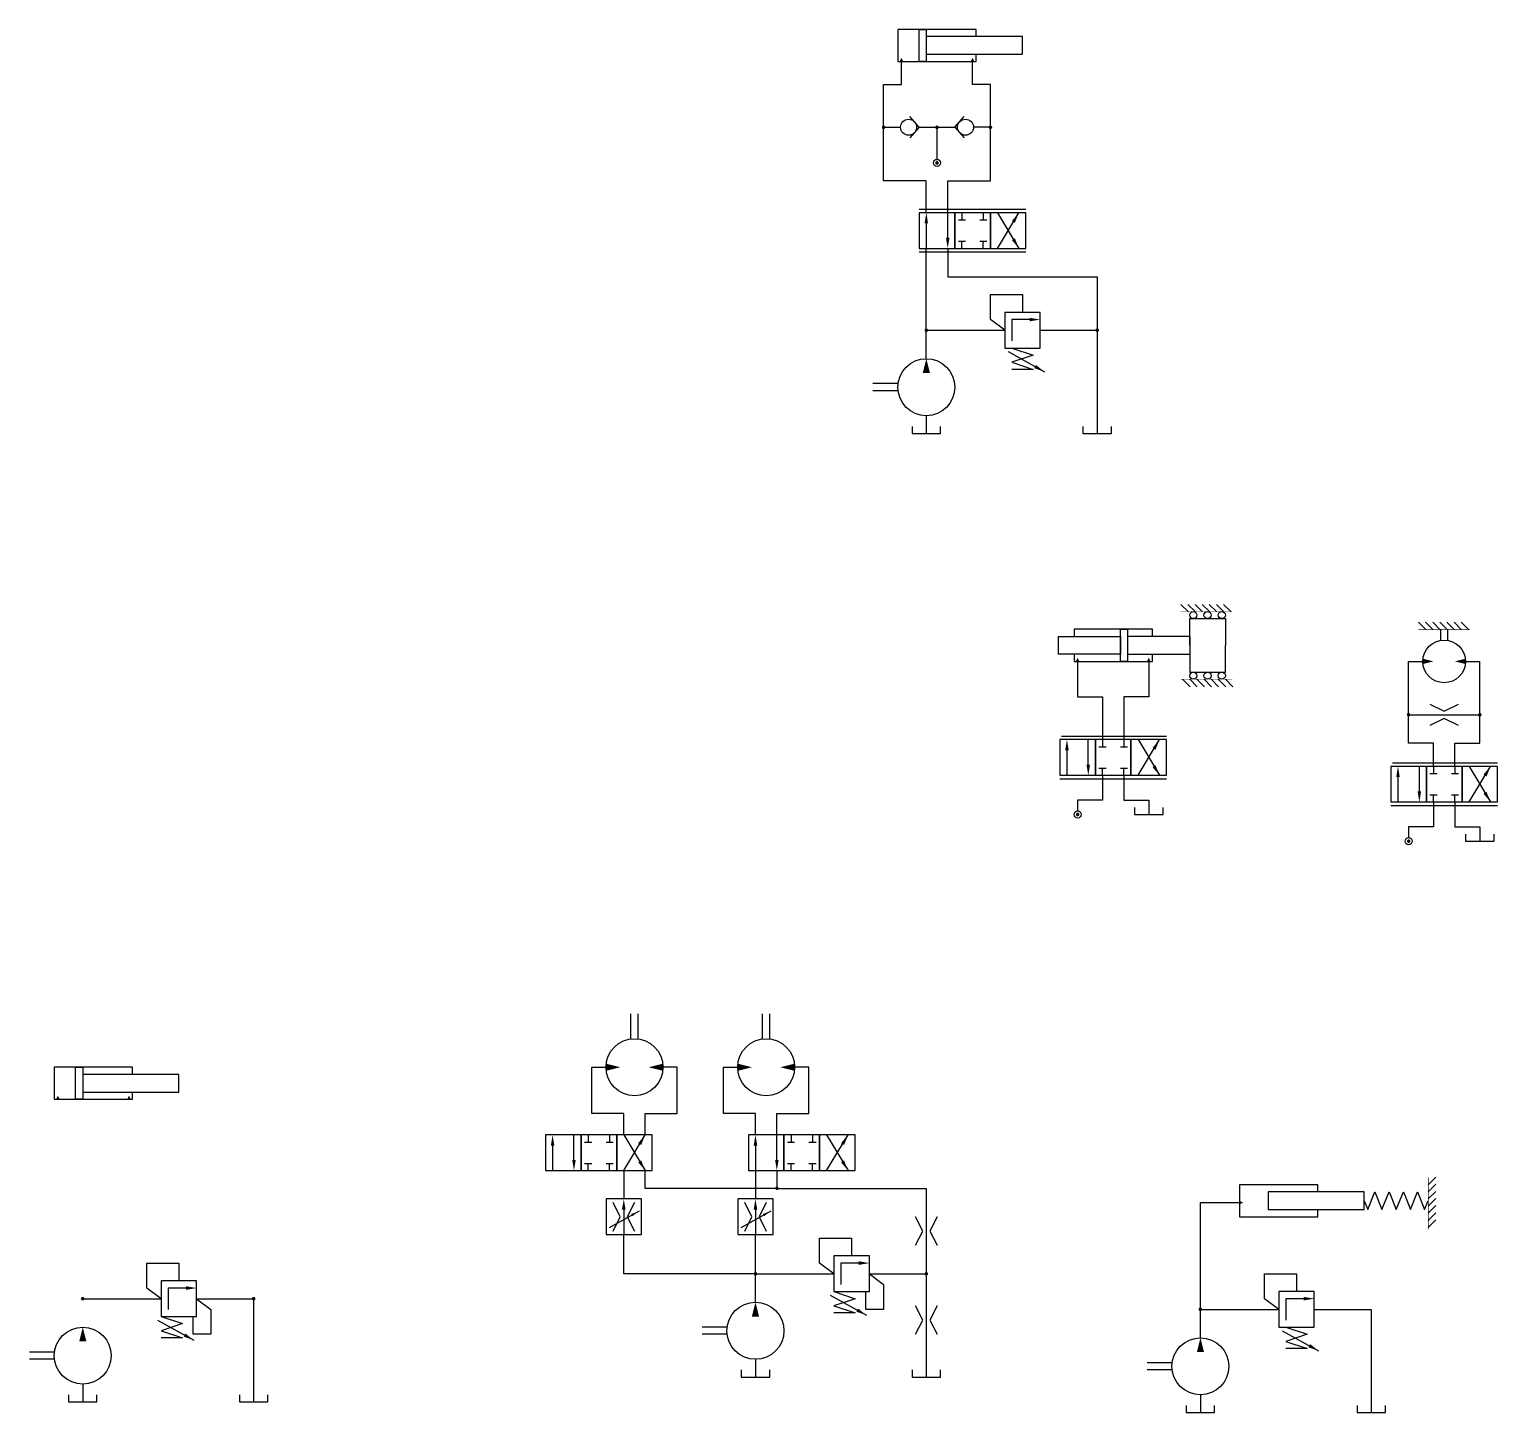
# Model space of a CAD drawing. Header units: inches. Extents: x -12 to 124, y 4 to 38.
# Drawn here: x -12.19 to 13.59, y 12.12 to 36.41 of the extents above; entities that cross this region are included whole.
import ezdxf
from ezdxf.lldxf.tags import DXFTag

# ---------------------------------------------------------------- set-up
doc = ezdxf.new("R2010")
doc.units = ezdxf.units.IN
doc.header["$LTSCALE"] = 0.25
doc.header["$MEASUREMENT"] = 0
tags = doc.linetypes.add('HIDDEN4', pattern=[0.09375, 0.0625, -0.03125]).pattern_tags.tags
tags[6:7] = [DXFTag(74, 4), DXFTag(75, 0), DXFTag(340, '0'), DXFTag(46, 1.0), DXFTag(50, 0.0), DXFTag(44, 0.0), DXFTag(45, 0.0)]
tags[4:5] = [DXFTag(74, 4), DXFTag(75, 0), DXFTag(340, '0'), DXFTag(46, 1.0), DXFTag(50, 0.0), DXFTag(44, 0.0), DXFTag(45, 0.0)]

msp = doc.modelspace()

# ---------------------------------------------------------------- linework, layer by layer
for p, q in [((3.438, 33.188), (3.438, 32.562)), ((4.062, 33.188), (3.438, 33.188)), ((4.062, 33.188), (4.062, 32.562)), ((4.688, 33.188), (4.062, 33.188)), ((4.062, 32.562), (4.062, 33.188)), ((4.688, 32.562), (4.688, 33.188)), ((4.688, 33.188), (4.688, 32.562)), ((5.312, 33.188), (4.688, 33.188)), ((4.688, 32.562), (4.688, 33.188)), ((4.812, 32.562), (5.188, 33.188)), ((4.812, 33.188), (5.188, 32.562)), ((5.312, 32.562), (5.312, 33.188)), ((3.438, 32.562), (4.062, 32.562)), ((4.062, 32.562), (4.688, 32.562)), ((4.688, 32.562), (5.312, 32.562)), ((4.938, 31.438), (4.938, 30.812)), ((5.562, 31.438), (4.938, 31.438)), ((5.562, 30.812), (5.562, 31.438)), ((4.938, 30.812), (5.562, 30.812)), ((5, 30.75), (5.637, 30.396)), ((5.062, 30.812), (5.438, 30.688)), ((5.438, 30.688), (5.062, 30.562)), ((5.438, 30.438), (5.062, 30.438)), ((5.062, 30.562), (5.438, 30.438)), ((3.312, 29.438), (3.312, 29.312)), ((3.812, 29.312), (3.812, 29.438)), ((6.312, 29.438), (6.312, 29.312)), ((6.812, 29.312), (6.812, 29.438)), ((3.312, 29.312), (3.812, 29.312)), ((6.312, 29.312), (6.812, 29.312)), ((5.906, 23.938), (5.906, 23.312)), ((6.531, 23.938), (5.906, 23.938)), ((6.531, 23.938), (6.531, 23.312)), ((7.156, 23.938), (6.531, 23.938)), ((6.531, 23.312), (6.531, 23.938)), ((7.156, 23.312), (7.156, 23.938)), ((7.156, 23.938), (7.156, 23.312)), ((7.781, 23.938), (7.156, 23.938)), ((7.156, 23.312), (7.156, 23.938)), ((7.281, 23.312), (7.656, 23.938)), ((7.281, 23.938), (7.656, 23.312)), ((7.781, 23.312), (7.781, 23.938)), ((11.719, 23.469), (11.719, 22.844)), ((12.344, 23.469), (11.719, 23.469)), ((12.344, 23.469), (12.344, 22.844)), ((12.969, 23.469), (12.344, 23.469)), ((12.344, 22.844), (12.344, 23.469)), ((12.969, 22.844), (12.969, 23.469)), ((12.969, 23.469), (12.969, 22.844)), ((13.594, 23.469), (12.969, 23.469)), ((12.969, 22.844), (12.969, 23.469)), ((13.094, 22.844), (13.469, 23.469)), ((13.094, 23.469), (13.469, 22.844)), ((13.594, 22.844), (13.594, 23.469)), ((5.906, 23.312), (6.531, 23.312)), ((6.531, 23.312), (7.156, 23.312)), ((7.156, 23.312), (7.781, 23.312)), ((7.219, 22.75), (7.219, 22.625)), ((7.719, 22.625), (7.719, 22.75)), ((11.719, 22.844), (12.344, 22.844)), ((12.344, 22.844), (12.969, 22.844)), ((12.969, 22.844), (13.594, 22.844)), ((7.219, 22.625), (7.719, 22.625)), ((13.031, 22.281), (13.031, 22.156)), ((13.531, 22.156), (13.531, 22.281)), ((13.031, 22.156), (13.531, 22.156)), ((-3.125, 17), (-3.125, 16.375)), ((-2.5, 17), (-3.125, 17)), ((-2.5, 17), (-2.5, 16.375)), ((-1.875, 17), (-2.5, 17)), ((-2.5, 16.375), (-2.5, 17)), ((-1.875, 16.375), (-1.875, 17)), ((-1.875, 17), (-1.875, 16.375)), ((-1.25, 17), (-1.875, 17)), ((-1.875, 16.375), (-1.875, 17)), ((-1.75, 16.375), (-1.375, 17)), ((-1.75, 17), (-1.375, 16.375)), ((-1.25, 16.375), (-1.25, 17)), ((0.438, 17), (0.438, 16.375)), ((1.063, 17), (0.438, 17)), ((1.063, 17), (1.063, 16.375)), ((1.688, 17), (1.063, 17)), ((1.063, 16.375), (1.063, 17)), ((1.688, 16.375), (1.688, 17)), ((1.688, 17), (1.688, 16.375)), ((2.312, 17), (1.688, 17)), ((1.688, 16.375), (1.688, 17)), ((1.812, 16.375), (2.188, 17)), ((1.812, 17), (2.188, 16.375)), ((2.312, 16.375), (2.312, 17)), ((-3.125, 16.375), (-2.5, 16.375)), ((-2.5, 16.375), (-1.875, 16.375)), ((-1.875, 16.375), (-1.25, 16.375)), ((0.438, 16.375), (1.063, 16.375)), ((1.063, 16.375), (1.688, 16.375)), ((1.688, 16.375), (2.312, 16.375)), ((-2.062, 15.875), (-2.062, 15.25)), ((-1.437, 15.875), (-2.062, 15.875)), ((-1.437, 15.25), (-1.437, 15.875)), ((0.25, 15.875), (0.25, 15.25)), ((0.875, 15.875), (0.25, 15.875)), ((0.875, 15.25), (0.875, 15.875)), ((-2, 15.375), (-1.474, 15.667)), ((0.312, 15.375), (0.838, 15.667)), ((-2.062, 15.25), (-1.437, 15.25)), ((0.25, 15.25), (0.875, 15.25)), ((1.938, 14.875), (1.938, 14.25)), ((2.562, 14.875), (1.938, 14.875)), ((2.562, 14.25), (2.562, 14.875)), ((-9.875, 14.438), (-9.875, 13.812)), ((-9.25, 14.438), (-9.875, 14.438)), ((-9.25, 13.812), (-9.25, 14.438)), ((1.875, 14.188), (2.512, 13.834)), ((1.938, 14.25), (2.562, 14.25)), ((1.938, 14.25), (2.312, 14.125)), ((9.75, 14.25), (9.75, 13.625)), ((10.375, 14.25), (9.75, 14.25)), ((10.375, 13.625), (10.375, 14.25)), ((2.312, 14.125), (1.938, 14)), ((1.938, 14), (2.312, 13.875)), ((-9.938, 13.75), (-9.3, 13.396)), ((-9.875, 13.812), (-9.25, 13.812)), ((-9.875, 13.812), (-9.5, 13.688)), ((-9.5, 13.688), (-9.875, 13.562)), ((2.312, 13.875), (1.938, 13.875)), ((-9.875, 13.562), (-9.5, 13.438)), ((-9.5, 13.438), (-9.875, 13.438)), ((9.75, 13.625), (10.375, 13.625)), ((9.812, 13.562), (10.45, 13.209)), ((9.875, 13.625), (10.25, 13.5)), ((10.25, 13.5), (9.875, 13.375)), ((9.875, 13.375), (10.25, 13.25)), ((10.25, 13.25), (9.875, 13.25)), ((0.312, 12.875), (0.312, 12.75)), ((0.312, 12.75), (0.812, 12.75)), ((0.812, 12.75), (0.812, 12.875)), ((3.312, 12.875), (3.312, 12.75)), ((3.312, 12.75), (3.812, 12.75)), ((3.812, 12.75), (3.812, 12.875)), ((-11.5, 12.438), (-11.5, 12.312)), ((-11, 12.312), (-11, 12.438)), ((-8.5, 12.438), (-8.5, 12.312)), ((-8, 12.312), (-8, 12.438)), ((-11.5, 12.312), (-11, 12.312)), ((-8.5, 12.312), (-8, 12.312)), ((8.125, 12.25), (8.125, 12.125)), ((8.125, 12.125), (8.625, 12.125)), ((8.625, 12.125), (8.625, 12.25)), ((11.125, 12.25), (11.125, 12.125)), ((11.125, 12.125), (11.625, 12.125)), ((11.625, 12.125), (11.625, 12.25))]:
    msp.add_line(p, q)
for points in [[(4.438, 36.281), (4.438, 36.406), (3.062, 36.406), (3.062, 35.844), (4.438, 35.844), (4.438, 35.969)], [(3.562, 36.406), (3.562, 35.844), (3.438, 35.844), (3.438, 36.406), (3.562, 36.406)], [(3.562, 36.281), (3.562, 35.969), (5.25, 35.969), (5.25, 36.281), (3.562, 36.281)], [(3.562, 33.188), (3.562, 33.75), (2.812, 33.75), (2.812, 35.438), (3.125, 35.438), (3.125, 35.844)], [(3.938, 33.188), (3.938, 33.75), (4.688, 33.75), (4.688, 35.438), (4.375, 35.438), (4.375, 35.844)], [(3.438, 34.688), (3.273, 34.874)], [(4.062, 34.688), (4.227, 34.874)], [(2.812, 34.688), (3.109, 34.688)], [(3.438, 34.688), (3.273, 34.501)], [(3.438, 34.688), (4.062, 34.688)], [(3.75, 34.125), (3.75, 34.688)], [(4.062, 34.688), (4.227, 34.501)], [(4.688, 34.688), (4.391, 34.688)], [(3.438, 33.25), (5.312, 33.25)], [(3.938, 32.75), (3.938, 33.188)], [(4.125, 33.062), (4.25, 33.062)], [(4.188, 33.188), (4.188, 33.062)], [(4.5, 33.062), (4.625, 33.062)], [(4.562, 33.188), (4.562, 33.062)], [(3.562, 33), (3.562, 32.562)], [(3.438, 32.5), (5.312, 32.5)], [(3.562, 30.625), (3.562, 32.562)], [(3.938, 32.562), (3.938, 32.062), (6.562, 32.062), (6.562, 31.125)], [(4.125, 32.688), (4.25, 32.688)], [(4.188, 32.562), (4.188, 32.688)], [(4.5, 32.688), (4.625, 32.688)], [(4.562, 32.562), (4.562, 32.688)], [(5.375, 31.312), (5.062, 31.312), (5.062, 30.938)], [(3.562, 31.125), (4.938, 31.125)], [(5.562, 31.125), (6.562, 31.125), (6.562, 29.312)], [(3.066, 30.188), (2.625, 30.188)], [(3.066, 30.062), (2.625, 30.062)], [(3.562, 29.625), (3.562, 29.312)], [(8.031, 26.312), (8.164, 26.18)], [(8.156, 26.312), (8.289, 26.18)], [(8.281, 26.312), (8.414, 26.18)], [(8.406, 26.312), (8.539, 26.18)], [(8.531, 26.312), (8.664, 26.18)], [(8.656, 26.312), (8.789, 26.18)], [(8.781, 26.312), (8.914, 26.18)], [(8.188, 25.594), (8.188, 26.062), (8.813, 26.062), (8.813, 25.594)], [(7.531, 25.75), (7.531, 25.875), (6.156, 25.875), (6.156, 25.75)], [(7.094, 25.875), (7.094, 25.312), (6.969, 25.312), (6.969, 25.875), (7.094, 25.875)], [(12.203, 26), (12.336, 25.867)], [(12.328, 26), (12.461, 25.867)], [(12.453, 26), (12.586, 25.867)], [(12.578, 26), (12.711, 25.867)], [(12.594, 25.682), (12.594, 25.875)], [(12.703, 26), (12.836, 25.867)], [(12.719, 25.682), (12.719, 25.875)], [(12.828, 26), (12.961, 25.867)], [(12.953, 26), (13.086, 25.867)], [(6.969, 25.75), (6.969, 25.438), (5.875, 25.438)], [(5.875, 25.75), (5.875, 25.438)], [(5.875, 25.75), (6.969, 25.75)], [(7.094, 25.75), (7.094, 25.438), (8.188, 25.438)], [(8.188, 25.75), (7.094, 25.75)], [(8.188, 25.75), (8.188, 25.438)], [(8.188, 25.594), (8.188, 25.125), (8.813, 25.125), (8.813, 25.594)], [(6.156, 25.438), (6.156, 25.312), (7.531, 25.312), (7.531, 25.438)], [(6.219, 25.312), (6.219, 24.688), (6.656, 24.688), (6.656, 23.938)], [(7.469, 25.312), (7.469, 24.688), (7.031, 24.688), (7.031, 23.938)], [(12.469, 23.469), (12.469, 23.875), (12.031, 23.875), (12.031, 25.312)], [(12.031, 25.312), (12.281, 25.312)], [(12.844, 23.469), (12.844, 23.875), (13.281, 23.875), (13.281, 25.312)], [(13.031, 25.312), (13.281, 25.312)], [(8.063, 25), (8.195, 24.867)], [(8.188, 25), (8.32, 24.867)], [(8.313, 25), (8.445, 24.867)], [(8.438, 25), (8.57, 24.867)], [(8.563, 25), (8.695, 24.867)], [(8.688, 25), (8.82, 24.867)], [(8.813, 25), (8.945, 24.867)], [(12.406, 24.562), (12.656, 24.438), (12.906, 24.562)], [(12.031, 24.375), (13.281, 24.375)], [(12.906, 24.188), (12.656, 24.312), (12.406, 24.188)], [(5.938, 24), (7.781, 24)], [(6.031, 23.75), (6.031, 23.312)], [(6.406, 23.5), (6.406, 23.938)], [(6.594, 23.812), (6.719, 23.812)], [(6.656, 23.938), (6.656, 23.812)], [(6.969, 23.812), (7.094, 23.812)], [(7.031, 23.938), (7.031, 23.812)], [(11.75, 23.531), (13.594, 23.531)], [(12.219, 23.031), (12.219, 23.469)], [(12.469, 23.469), (12.469, 23.344)], [(12.844, 23.469), (12.844, 23.344)], [(5.906, 23.25), (7.781, 23.25)], [(6.656, 23.312), (6.656, 22.875), (6.219, 22.875), (6.219, 22.688)], [(6.594, 23.438), (6.719, 23.438)], [(6.656, 23.312), (6.656, 23.438)], [(6.969, 23.438), (7.094, 23.438)], [(7.031, 23.312), (7.031, 23.438)], [(7.031, 23.312), (7.031, 22.875), (7.469, 22.875), (7.469, 22.625)], [(11.844, 23.281), (11.844, 22.844)], [(12.406, 23.344), (12.531, 23.344)], [(12.781, 23.344), (12.906, 23.344)], [(12.406, 22.969), (12.531, 22.969)], [(12.469, 22.844), (12.469, 22.969)], [(12.781, 22.969), (12.906, 22.969)], [(12.844, 22.844), (12.844, 22.969)], [(11.719, 22.781), (13.594, 22.781)], [(12.469, 22.844), (12.469, 22.406), (12.031, 22.406), (12.031, 22.219)], [(12.844, 22.844), (12.844, 22.406), (13.281, 22.406), (13.281, 22.156)], [(-1.625, 18.684), (-1.625, 19.125)], [(-1.5, 18.684), (-1.5, 19.125)], [(0.688, 18.684), (0.688, 19.125)], [(0.812, 18.684), (0.812, 19.125)], [(-10.375, 18.062), (-10.375, 18.188), (-11.75, 18.188), (-11.75, 17.625), (-10.375, 17.625), (-10.375, 17.75)], [(-11.25, 18.188), (-11.25, 17.625), (-11.375, 17.625), (-11.375, 18.188), (-11.25, 18.188)], [(-11.25, 18.062), (-11.25, 17.75), (-9.562, 17.75), (-9.562, 18.062), (-11.25, 18.062)], [(-1.75, 17), (-1.75, 17.375), (-2.312, 17.375), (-2.312, 18.188), (-2.062, 18.188)], [(-1.375, 17), (-1.375, 17.375), (-0.812, 17.375), (-0.812, 18.188), (-1.062, 18.188)], [(0.562, 17), (0.562, 17.375), (0, 17.375), (0, 18.188), (0.25, 18.188)], [(0.938, 17), (0.938, 17.375), (1.5, 17.375), (1.5, 18.188), (1.25, 18.188)], [(-3, 16.812), (-3, 16.375)], [(-2.625, 16.562), (-2.625, 17)], [(-2.437, 16.875), (-2.312, 16.875)], [(-2.375, 17), (-2.375, 16.875)], [(-2.062, 16.875), (-1.938, 16.875)], [(-2, 17), (-2, 16.875)], [(0.562, 16.812), (0.562, 16.375)], [(0.938, 16.562), (0.938, 17)], [(1.125, 16.875), (1.25, 16.875)], [(1.188, 17), (1.188, 16.875)], [(1.5, 16.875), (1.625, 16.875)], [(1.562, 17), (1.562, 16.875)], [(-2.437, 16.5), (-2.312, 16.5)], [(-2.375, 16.375), (-2.375, 16.5)], [(-2.062, 16.5), (-1.938, 16.5)], [(-2, 16.375), (-2, 16.5)], [(-1.75, 16.375), (-1.75, 15.875)], [(0.938, 16.062), (-1.375, 16.062), (-1.375, 16.375)], [(0.562, 16.375), (0.562, 15.875)], [(0.938, 16.375), (0.938, 16.062)], [(1.125, 16.5), (1.25, 16.5)], [(1.188, 16.375), (1.188, 16.5)], [(1.5, 16.5), (1.625, 16.5)], [(1.562, 16.375), (1.562, 16.5)], [(12.375, 16.125), (12.508, 16.258)], [(0.938, 16.062), (3.562, 16.062), (3.562, 13.938)], [(10.438, 16), (10.438, 16.125), (9.062, 16.125), (9.062, 15.562), (10.438, 15.562), (10.438, 15.688)], [(9.562, 16), (9.562, 15.688), (11.25, 15.688), (11.25, 16), (9.562, 16)], [(11.312, 15.688), (11.438, 16), (11.562, 15.688), (11.688, 16), (11.812, 15.688), (11.938, 16), (12.062, 15.688), (12.188, 16), (12.312, 15.688), (12.312, 15.688)], [(12.375, 16), (12.508, 16.133)], [(12.375, 15.875), (12.508, 16.008)], [(-1.938, 15.312), (-1.812, 15.562), (-1.938, 15.812)], [(-1.562, 15.812), (-1.688, 15.562), (-1.562, 15.312)], [(0.375, 15.312), (0.5, 15.562), (0.375, 15.812)], [(0.75, 15.812), (0.625, 15.562), (0.75, 15.312)], [(8.375, 13.438), (8.375, 15.812), (9.062, 15.812)], [(11.25, 15.844), (11.312, 15.688)], [(12.312, 15.688), (12.375, 15.844)], [(12.375, 15.75), (12.508, 15.883)], [(12.375, 15.625), (12.508, 15.758)], [(-1.75, 15.688), (-1.75, 15.25)], [(0.562, 15.688), (0.562, 15.25)], [(3.375, 15.062), (3.5, 15.312), (3.375, 15.562)], [(3.75, 15.562), (3.625, 15.312), (3.75, 15.062)], [(12.375, 15.5), (12.508, 15.633)], [(12.375, 15.375), (12.508, 15.508)], [(-1.75, 14.562), (-1.75, 15.25)], [(0.562, 14.062), (0.562, 15.25)], [(2.375, 14.75), (2.062, 14.75), (2.062, 14.375)], [(0.562, 14.562), (-1.75, 14.562)], [(0.562, 14.562), (1.938, 14.562)], [(2.562, 14.562), (3.562, 14.562), (3.562, 12.75)], [(-9.438, 14.312), (-9.75, 14.312), (-9.75, 13.938)], [(-11.25, 14.125), (-9.875, 14.125)], [(-9.25, 14.125), (-8.25, 14.125), (-8.25, 12.312)], [(3.375, 13.5), (3.5, 13.75), (3.375, 14)], [(3.75, 14), (3.625, 13.75), (3.75, 13.5)], [(8.375, 13.938), (9.75, 13.938)], [(10.188, 14.125), (9.875, 14.125), (9.875, 13.75)], [(10.375, 13.938), (11.375, 13.938), (11.375, 12.125)], [(0.066, 13.625), (-0.375, 13.625)], [(0.066, 13.5), (-0.375, 13.5)], [(-11.746, 13.188), (-12.188, 13.188)], [(-11.746, 13.062), (-12.188, 13.062)], [(0.562, 13.062), (0.562, 12.75)], [(7.879, 13), (7.438, 13)], [(7.879, 12.875), (7.438, 12.875)], [(-11.25, 12.625), (-11.25, 12.312)], [(8.375, 12.438), (8.375, 12.125)]]:
    msp.add_lwpolyline(points)
for points in [[(3.125, 35.844, 0.0625, 0, 0), (3.125, 35.906, 0, 0, 0)], [(4.375, 35.844, 0.0625, 0, 0), (4.375, 35.906, 0, 0, 0)], [(3.562, 33.188, 0, 0.0625, 0), (3.562, 33, 0.0625, 0.0625, 0)], [(5.188, 33.188, 0, 0.0625, 0), (5.091, 33.027, 0.0625, 0.0625, 0)], [(3.938, 32.562, 0, 0.0625, 0), (3.938, 32.75, 0.0625, 0.0625, 0)], [(5.188, 32.562, 0, 0.0625, 0), (5.091, 32.723, 0.0625, 0.0625, 0)], [(5.562, 31.312, 0, 0.0625, 0), (5.375, 31.312, 0.0625, 0.0625, 0)], [(3.562, 30.625, 0, 0.125, 0), (3.562, 30.375, 0.125, 0.125, 0)], [(5.637, 30.396, 0, 0.0625, 0), (5.473, 30.487, 0.0625, 0.0625, 0)], [(6.219, 25.312, 0.0625, 0, 0), (6.219, 25.375, 0, 0, 0)], [(7.469, 25.312, 0.0625, 0, 0), (7.469, 25.375, 0, 0, 0)], [(12.469, 25.312, 0, 0.0938, 0), (12.281, 25.312, 0.0938, 0.0938, 0)], [(12.844, 25.312, 0, 0.0938, 0), (13.031, 25.312, 0.0938, 0.0938, 0)], [(6.031, 23.938, 0, 0.0625, 0), (6.031, 23.75, 0.0625, 0.0625, 0)], [(7.656, 23.938, 0, 0.0625, 0), (7.56, 23.777, 0.0625, 0.0625, 0)], [(6.406, 23.312, 0, 0.0625, 0), (6.406, 23.5, 0.0625, 0.0625, 0)], [(7.656, 23.312, 0, 0.0625, 0), (7.56, 23.473, 0.0625, 0.0625, 0)], [(11.844, 23.469, 0, 0.0625, 0), (11.844, 23.281, 0.0625, 0.0625, 0)], [(13.469, 23.469, 0, 0.0625, 0), (13.372, 23.308, 0.0625, 0.0625, 0)], [(12.219, 22.844, 0, 0.0625, 0), (12.219, 23.031, 0.0625, 0.0625, 0)], [(13.469, 22.844, 0, 0.0625, 0), (13.372, 23.005, 0.0625, 0.0625, 0)], [(-1.812, 18.188, 0, 0.125, 0), (-2.062, 18.188, 0.125, 0.125, 0)], [(-1.312, 18.188, 0, 0.125, 0), (-1.062, 18.188, 0.125, 0.125, 0)], [(0.5, 18.188, 0, 0.125, 0), (0.25, 18.188, 0.125, 0.125, 0)], [(1, 18.188, 0, 0.125, 0), (1.25, 18.188, 0.125, 0.125, 0)], [(-11.688, 17.625, 0.0625, 0, 0), (-11.688, 17.688, 0, 0, 0)], [(-10.438, 17.625, 0.0625, 0, 0), (-10.438, 17.688, 0, 0, 0)], [(-3, 17, 0, 0.0625, 0), (-3, 16.812, 0.0625, 0.0625, 0)], [(-1.375, 17, 0, 0.0625, 0), (-1.471, 16.839, 0.0625, 0.0625, 0)], [(0.562, 17, 0, 0.0625, 0), (0.562, 16.812, 0.0625, 0.0625, 0)], [(2.188, 17, 0, 0.0625, 0), (2.091, 16.839, 0.0625, 0.0625, 0)], [(-2.625, 16.375, 0, 0.0625, 0), (-2.625, 16.562, 0.0625, 0.0625, 0)], [(-1.375, 16.375, 0, 0.0625, 0), (-1.471, 16.536, 0.0625, 0.0625, 0)], [(0.938, 16.375, 0, 0.0625, 0), (0.938, 16.562, 0.0625, 0.0625, 0)], [(2.188, 16.375, 0, 0.0625, 0), (2.091, 16.536, 0.0625, 0.0625, 0)], [(-1.75, 15.875, 0, 0.0625, 0), (-1.75, 15.688, 0.0625, 0.0625, 0)], [(0.562, 15.875, 0, 0.0625, 0), (0.562, 15.688, 0.0625, 0.0625, 0)], [(9.062, 15.812, 0.0625, 0, 0), (9.125, 15.812, 0, 0, 0)], [(-1.474, 15.667, 0, 0.0425, 0), (-1.61, 15.592, 0.0425, 0.0425, 0)], [(0.838, 15.667, 0, 0.0425, 0), (0.703, 15.592, 0.0425, 0.0425, 0)], [(2.562, 14.75, 0, 0.0625, 0), (2.375, 14.75, 0.0625, 0.0625, 0)], [(-9.25, 14.312, 0, 0.0625, 0), (-9.438, 14.312, 0.0625, 0.0625, 0)], [(0.562, 14.062, 0, 0.125, 0), (0.562, 13.812, 0.125, 0.125, 0)], [(2.512, 13.834, 0, 0.0625, 0), (2.348, 13.925, 0.0625, 0.0625, 0)], [(10.375, 14.125, 0, 0.0625, 0), (10.188, 14.125, 0.0625, 0.0625, 0)], [(-11.25, 13.625, 0, 0.125, 0), (-11.25, 13.375, 0.125, 0.125, 0)], [(-9.3, 13.396, 0, 0.0625, 0), (-9.464, 13.487, 0.0625, 0.0625, 0)], [(8.375, 13.438, 0, 0.125, 0), (8.375, 13.188, 0.125, 0.125, 0)], [(10.45, 13.209, 0, 0.0625, 0), (10.286, 13.3, 0.0625, 0.0625, 0)]]:
    msp.add_lwpolyline(points, format="xyseb")
at = {"const_width": 0.0312}
for points in [[(2.828, 34.688, -1), (2.797, 34.688, -1)], [(3.734, 34.688, 1), (3.766, 34.688, 1)], [(4.672, 34.688, 1), (4.703, 34.688, 1)], [(3.734, 34.062, 1), (3.766, 34.062, 1)], [(3.547, 31.125, 1), (3.578, 31.125, 1)], [(6.547, 31.125, 1), (6.578, 31.125, 1)], [(12.016, 24.375, 1), (12.047, 24.375, 1)], [(13.266, 24.375, 1), (13.297, 24.375, 1)], [(6.203, 22.625, 1), (6.234, 22.625, 1)], [(12.016, 22.156, 1), (12.047, 22.156, 1)], [(0.922, 16.062, 1), (0.953, 16.062, 1)], [(0.547, 14.562, 1), (0.578, 14.562, 1)], [(3.547, 14.562, 1), (3.578, 14.562, 1)], [(-11.266, 14.125, 1), (-11.234, 14.125, 1)], [(-8.266, 14.125, 1), (-8.234, 14.125, 1)], [(8.359, 13.938, 1), (8.391, 13.938, 1)]]:
    msp.add_lwpolyline(points, format="xyb", close=True, dxfattribs=at)
at = {"linetype": 'HIDDEN4', "ltscale": 5, "flags": 128}
for points in [[(4.938, 31.125), (4.688, 31.312), (4.688, 31.75), (5.25, 31.75), (5.25, 31.438)], [(1.938, 14.562), (1.688, 14.75), (1.688, 15.188), (2.25, 15.188), (2.25, 14.875)], [(-9.875, 14.125), (-10.125, 14.312), (-10.125, 14.75), (-9.562, 14.75), (-9.562, 14.438)], [(2.562, 14.562), (2.812, 14.375), (2.812, 13.938), (2.5, 13.938), (2.5, 14.25)], [(9.75, 13.938), (9.5, 14.125), (9.5, 14.562), (10.063, 14.562), (10.063, 14.25)], [(-9.25, 14.125), (-9, 13.938), (-9, 13.5), (-9.312, 13.5), (-9.312, 13.812)]]:
    msp.add_lwpolyline(points, dxfattribs=at)
at = {"const_width": 0.01}
for points in [[(8.938, 26.188), (8.031, 26.188)], [(13.109, 25.875), (12.203, 25.875)], [(8.938, 25), (8.031, 25)], [(12.375, 16.25), (12.375, 15.344)]]:
    msp.add_lwpolyline(points, dxfattribs=at)
for centre, radius in [((3.25, 34.688), 0.141), ((4.25, 34.688), 0.141), ((3.75, 34.062), 0.0625), ((3.562, 30.125), 0.5), ((8.25, 26.125), 0.0625), ((8.5, 26.125), 0.0625), ((8.75, 26.125), 0.0625), ((12.656, 25.312), 0.375), ((8.25, 25.062), 0.0625), ((8.5, 25.062), 0.0625), ((8.75, 25.062), 0.0625), ((6.219, 22.625), 0.0625), ((12.031, 22.156), 0.0625), ((-1.562, 18.188), 0.5), ((0.75, 18.188), 0.5), ((0.562, 13.562), 0.5), ((-11.25, 13.125), 0.5), ((8.375, 12.938), 0.5)]:
    msp.add_circle(centre, radius)

doc.saveas('drawing.dxf')
